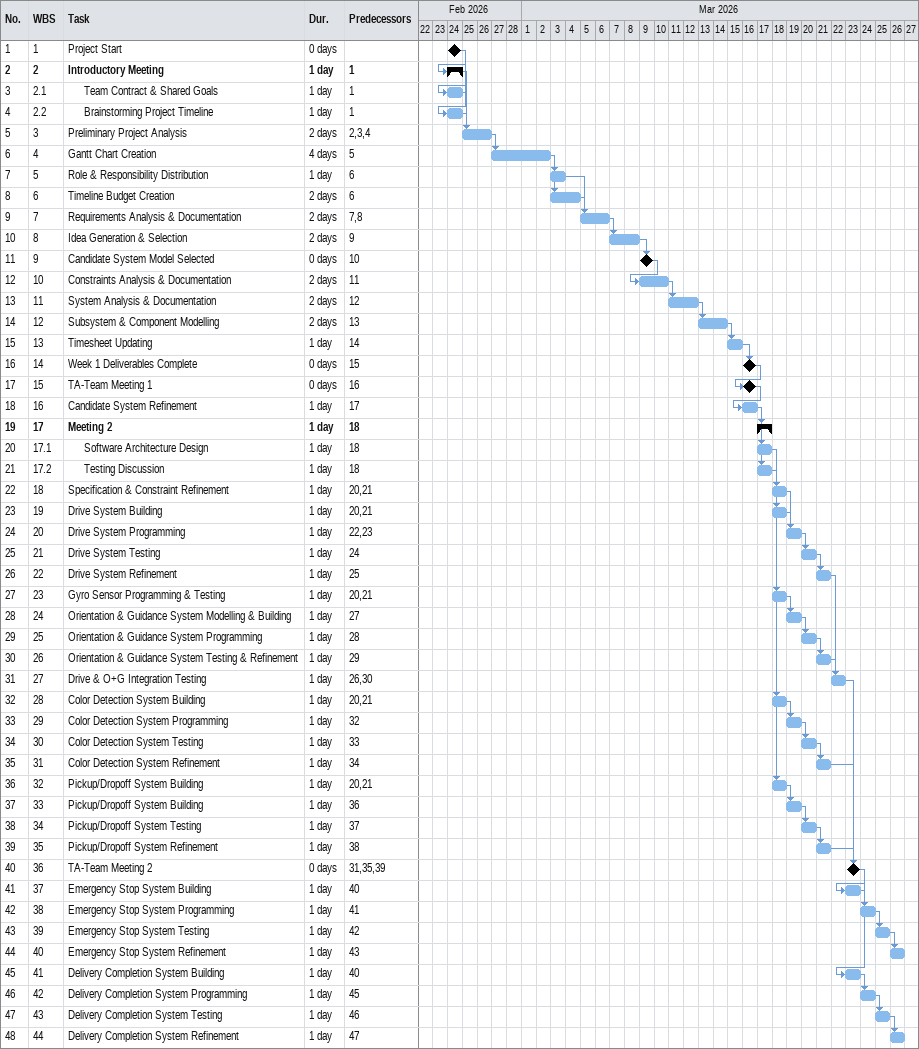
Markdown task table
| ID | WBS | Task | Duration | Start | Finish | Predecessors |
|---|---|---|---|---|---|---|
| 1 | 1 | Project Start | 0d | 2026-02-24 | 2026-02-24 |  |
| 2 | 2 | **Introductory Meeting** | 1d | 2026-02-24 | 2026-02-24 | 1 |
| 3 | 2.1 | Team Contract & Shared Goals | 1d | 2026-02-24 | 2026-02-24 | 1 |
| 4 | 2.2 | Brainstorming Project Timeline | 1d | 2026-02-24 | 2026-02-24 | 1 |
| 5 | 3 | Preliminary Project Analysis | 2d | 2026-02-25 | 2026-02-26 | 2, 3, 4 |
| 6 | 4 | Gantt Chart Creation | 4d | 2026-02-27 | 2026-03-02 | 5 |
| 7 | 5 | Role & Responsibility Distribution | 1d | 2026-03-03 | 2026-03-03 | 6 |
| 8 | 6 | Timeline Budget Creation | 2d | 2026-03-03 | 2026-03-04 | 6 |
| 9 | 7 | Requirements Analysis & Documentation | 2d | 2026-03-05 | 2026-03-06 | 7, 8 |
| 10 | 8 | Idea Generation & Selection | 2d | 2026-03-07 | 2026-03-08 | 9 |
| 11 | 9 | Candidate System Model Selected | 0d | 2026-03-09 | 2026-03-09 | 10 |
| 12 | 10 | Constraints Analysis & Documentation | 2d | 2026-03-09 | 2026-03-10 | 11 |
| 13 | 11 | System Analysis & Documentation | 2d | 2026-03-11 | 2026-03-12 | 12 |
| 14 | 12 | Subsystem & Component Modelling | 2d | 2026-03-13 | 2026-03-14 | 13 |
| 15 | 13 | Timesheet Updating | 1d | 2026-03-15 | 2026-03-15 | 14 |
| 16 | 14 | Week 1 Deliverables Complete | 0d | 2026-03-16 | 2026-03-16 | 15 |
| 17 | 15 | TA-Team Meeting 1 | 0d | 2026-03-16 | 2026-03-16 | 16 |
| 18 | 16 | Candidate System Refinement | 1d | 2026-03-16 | 2026-03-16 | 17 |
| 19 | 17 | **Meeting 2** | 1d | 2026-03-17 | 2026-03-17 | 18 |
| 20 | 17.1 | Software Architecture Design | 1d | 2026-03-17 | 2026-03-17 | 18 |
| 21 | 17.2 | Testing Discussion | 1d | 2026-03-17 | 2026-03-17 | 18 |
| 22 | 18 | Specification & Constraint Refinement | 1d | 2026-03-18 | 2026-03-18 | 20, 21 |
| 23 | 19 | Drive System Building | 1d | 2026-03-18 | 2026-03-18 | 20, 21 |
| 24 | 20 | Drive System Programming | 1d | 2026-03-19 | 2026-03-19 | 22, 23 |
| 25 | 21 | Drive System Testing | 1d | 2026-03-20 | 2026-03-20 | 24 |
| 26 | 22 | Drive System Refinement | 1d | 2026-03-21 | 2026-03-21 | 25 |
| 27 | 23 | Gyro Sensor Programming & Testing | 1d | 2026-03-18 | 2026-03-18 | 20, 21 |
| 28 | 24 | Orientation & Guidance System Modelling & Building | 1d | 2026-03-19 | 2026-03-19 | 27 |
| 29 | 25 | Orientation & Guidance System Programming | 1d | 2026-03-20 | 2026-03-20 | 28 |
| 30 | 26 | Orientation & Guidance System Testing & Refinement | 1d | 2026-03-21 | 2026-03-21 | 29 |
| 31 | 27 | Drive & O+G Integration Testing | 1d | 2026-03-22 | 2026-03-22 | 26, 30 |
| 32 | 28 | Color Detection System Building | 1d | 2026-03-18 | 2026-03-18 | 20, 21 |
| 33 | 29 | Color Detection System Programming | 1d | 2026-03-19 | 2026-03-19 | 32 |
| 34 | 30 | Color Detection System Testing | 1d | 2026-03-20 | 2026-03-20 | 33 |
| 35 | 31 | Color Detection System Refinement | 1d | 2026-03-21 | 2026-03-21 | 34 |
| 36 | 32 | Pickup/Dropoff System Building | 1d | 2026-03-18 | 2026-03-18 | 20, 21 |
| 37 | 33 | Pickup/Dropoff System Building | 1d | 2026-03-19 | 2026-03-19 | 36 |
| 38 | 34 | Pickup/Dropoff System Testing | 1d | 2026-03-20 | 2026-03-20 | 37 |
| 39 | 35 | Pickup/Dropoff System Refinement | 1d | 2026-03-21 | 2026-03-21 | 38 |
| 40 | 36 | TA-Team Meeting 2 | 0d | 2026-03-23 | 2026-03-23 | 31, 35, 39 |
| 41 | 37 | Emergency Stop System Building | 1d | 2026-03-23 | 2026-03-23 | 40 |
| 42 | 38 | Emergency Stop System Programming | 1d | 2026-03-24 | 2026-03-24 | 41 |
| 43 | 39 | Emergency Stop System Testing | 1d | 2026-03-25 | 2026-03-25 | 42 |
| 44 | 40 | Emergency Stop System Refinement | 1d | 2026-03-26 | 2026-03-26 | 43 |
| 45 | 41 | Delivery Completion System Building | 1d | 2026-03-23 | 2026-03-23 | 40 |
| 46 | 42 | Delivery Completion System Programming | 1d | 2026-03-24 | 2026-03-24 | 45 |
| 47 | 43 | Delivery Completion System Testing | 1d | 2026-03-25 | 2026-03-25 | 46 |
| 48 | 44 | Delivery Completion System Refinement | 1d | 2026-03-26 | 2026-03-26 | 47 |
